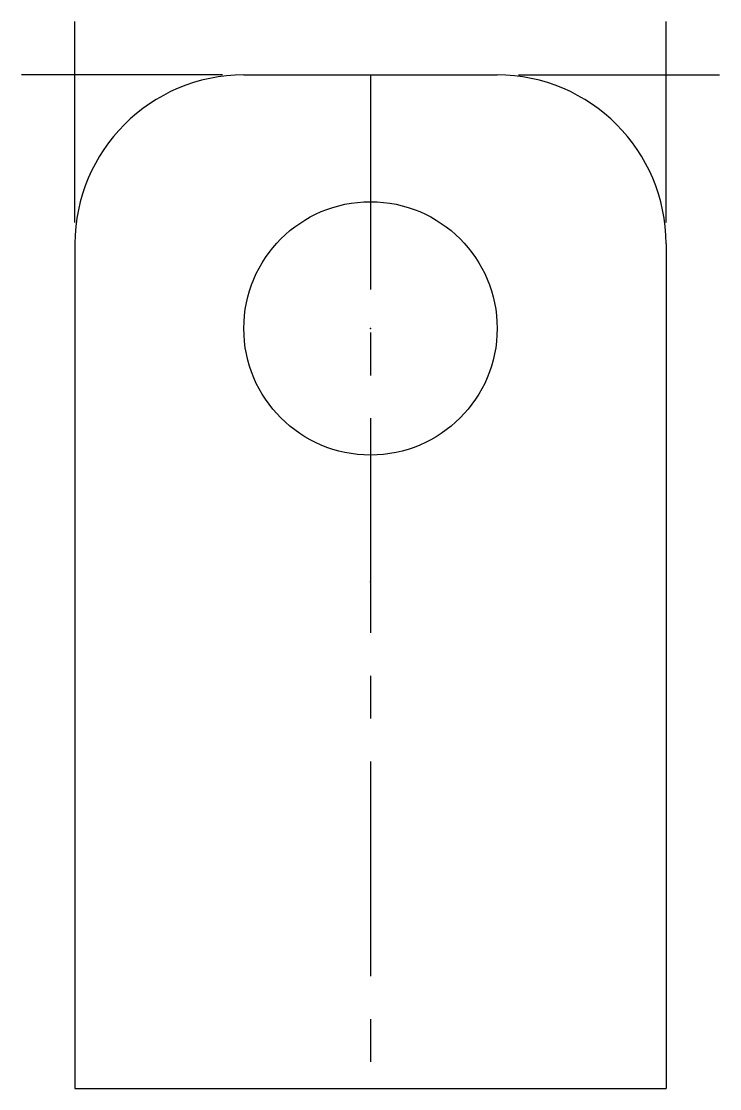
# Model space of a CAD drawing. Header units: millimetres. Extents: x -20.7 to 20.7, y -30 to 33.2.
import ezdxf

# ---------------------------------------------------------------- set-up
doc = ezdxf.new("R2010")
doc.units = ezdxf.units.MM
doc.header["$PDSIZE"] = -1
doc.linetypes.add('CENTERX2', pattern=[20.32, 12.7, -2.54, 2.54, -2.54])

msp = doc.modelspace()

# ---------------------------------------------------------------- linework, layer by layer
at = {"color": 7, "linetype": 'Continuous'}
for p, q in [((-17.5, 21.27), (-17.5, 33.175)), ((17.5, 21.27), (17.5, 33.175)), ((-8.77, 30), (-20.675, 30)), ((-7.5, 30), (7.5, 30)), ((8.77, 30), (20.675, 30)), ((-17.5, 20), (-17.5, -30)), ((17.5, 20), (17.5, -30)), ((-17.5, -30), (17.5, -30))]:
    msp.add_line(p, q, dxfattribs=at)
at = {"color": 7, "linetype": 'CENTERX2'}
msp.add_line((0, 30), (0, -30), dxfattribs=at)
at = {"color": 7, "linetype": 'Continuous'}
msp.add_circle((0, 15), 7.5, dxfattribs=at)
for centre, start, end in [((-7.5, 20), 90, 180), ((7.5, 20), 0, 90)]:
    msp.add_arc(centre, 10, start, end, dxfattribs=at)
for p in [(0, 15), (0, 0)]:
    msp.add_point(p, dxfattribs=at)

doc.saveas('drawing.dxf')
